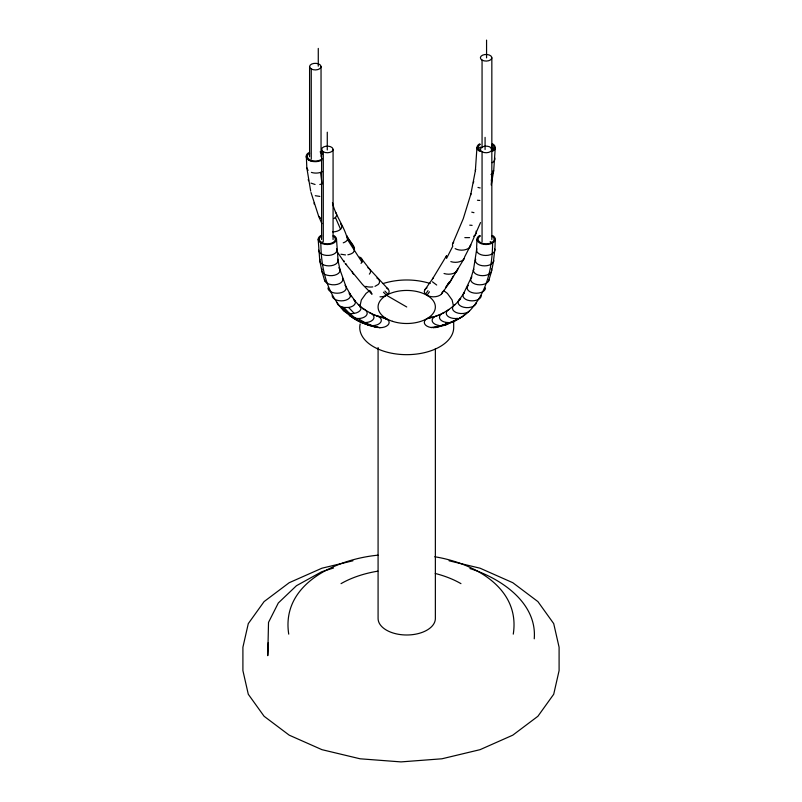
<?xml version="1.0" encoding="UTF-8"?>
<svg xmlns="http://www.w3.org/2000/svg" width="802" height="802" viewBox="0 0 802 802"><rect width="100%" height="100%" fill="white"/><g stroke="black" fill="none" stroke-linecap="round" stroke-linejoin="round"><path stroke-width="1.2" d="M476.949 147.568L475.365 170.746L470.654 195.127M476.949 239.237L476.548 250.174L473.391 270.384M495.275 147.568L493.691 170.746L491.225 185.061M494.884 250.174L495.275 239.237M268.259 642.602L267.758 655.675L268.52 622.382L278.314 602.984L296.459 585.711L321.732 571.746L333.532 568.006M475.676 259.216A9.163 5.293 0 0 0 479.947 265.161A9.163 5.293 0 0 0 491.004 264.319L493.38 261.953L494.563 251.547A9.163 5.293 0 0 0 494.563 248.81M491.285 180.64L492.468 173.392L493.691 170.746M492.789 173.001L493.18 170.585M491.726 270.384L493.691 260.58A9.163 5.293 0 0 1 493.38 261.953M343.246 242.816A9.163 5.293 0 0 0 347.517 239.597C344.9 227.126 335.226 215.678 332.449 202.675M359.757 306.976L361.351 299.948L366.043 293.412L370.053 290.394M446.253 257.041L446.564 255.668L432.428 279.076L424.609 290.164M442.624 291.537L441.391 294.184A9.163 5.293 0 0 1 426.975 295.276L425.521 294.184A9.163 5.293 0 0 1 426.975 287.798M473.391 182.826L473.711 181.452M491.415 184.189L491.415 181.452M470.964 193.753L463.265 218.685L452.769 243.507M488.679 280.9L491.415 271.758M455.145 248.62A9.163 5.293 0 0 0 469.561 247.527L480.528 222.565M446.564 258.404L452.769 246.244A9.163 5.293 0 0 1 453.691 242.234M463.265 294.194L470.964 278.164L473.711 269.021A9.163 5.293 0 0 0 482.563 275.677A9.163 5.293 0 0 0 491.415 269.021M464.268 258.404L450.143 281.813L441.391 294.184M453.12 276.249L450.143 281.813L447.767 284.189M455.115 273.111L457.12 269.963M425.521 294.184L427.997 290.675M426.975 295.276L429.451 291.768M445.471 287.507L449.742 281.452M361.03 263.397L361.953 262.124A9.163 5.293 0 0 0 359.577 257.011M469.561 247.527L470.794 244.881L464.579 257.041A9.163 5.293 0 0 1 450.834 261.622M494.563 251.547L492.197 253.913A9.163 5.293 0 0 1 481.13 254.755A9.163 5.293 0 0 1 476.859 248.81M457.471 318.665L456.559 319.938L463.355 315.908L464.268 314.635M458.353 300.991L464.178 292.92A9.163 5.293 0 0 0 469.751 300.68A9.163 5.293 0 0 0 481.28 295.567M439.937 326.143L435.827 327.517L431.085 327.517A9.163 5.293 0 0 1 426.975 318.665C440.128 316.118 452.188 308.93 460.729 298.615A9.163 5.293 0 0 0 463.696 307.246A9.163 5.293 0 0 0 476.368 302.364M433.461 327.697C448.398 323.898 463.997 319.276 473.681 306.103C487.907 288.459 492.478 265.151 492.588 242.976A9.163 5.293 0 0 0 492.588 235.497M333.963 218.555L335.416 217.462A9.163 5.293 0 0 0 335.416 212.169M491.004 174.485L492.468 173.392M386.474 287.798A9.163 5.293 0 0 1 387.927 294.184L386.474 295.276A9.163 5.293 0 0 1 379.988 296.83M473.681 236.269L475.145 235.166M449.22 322.995L445.872 324.93L435.827 327.517M461.902 317.001C451.967 321.903 442.223 326.454 431.085 327.517M308.86 160.139L312.94 161.533M311.407 172.39A9.163 5.293 0 0 0 320.569 172.39L322.474 171.548M374.985 286.354L378.343 284.409A9.163 5.293 0 0 0 376.89 278.023M426.975 318.665L431.356 317.171M455.105 321.041L443.656 325.462M441.06 325.853L447.767 324.088L445.601 322.845M319.818 184.49L322.023 183.959L320.569 172.39M383.236 283.487C398.474 278.815 414.975 278.815 430.213 283.487M352.93 560.788L321.953 568.197L289.211 582.703L264.089 601.6L248.289 623.615L242.906 647.244L242.906 670.622L248.289 694.251L264.089 716.266L289.211 735.163L321.953 749.669L360.078 758.792L401 761.9L441.922 758.792L480.047 749.669L512.789 735.163L537.911 716.266L553.711 694.251L559.094 670.622L559.094 647.244L553.711 623.615L537.911 601.6L512.789 582.703L480.047 568.197L449.07 560.788M469.581 237.633L464.829 237.633M354.183 299.717A9.163 5.293 0 0 1 348.619 307.467L343.868 307.467L339.767 306.103C325.542 288.459 320.97 265.151 320.86 242.976A9.163 5.293 0 0 1 320.86 235.497M353.522 299.467L358.304 304.529A9.163 5.293 0 0 1 354.193 313.382C348.148 314.705 342.955 311.006 339.767 306.103A9.163 5.293 0 0 1 337.081 302.364M377.993 555.174C336.579 559.114 280.87 583.655 288.73 634.141M319.858 196.42L315.276 195.708M469.751 225.172L472.117 225.352M345.492 254.936L340.91 254.224M349.181 314.635A9.163 5.293 0 0 0 350.093 315.908L353.451 317.843L358.033 318.554L364.83 322.584L372.168 325.642L379.988 327.697A9.163 5.293 0 0 0 387.927 319.757L384.579 317.823L376.75 315.767A9.163 5.293 0 0 0 374.534 315.236M342.654 308.269A9.163 5.293 0 0 0 345.341 312.008C351.126 316.399 357.111 322.394 364.83 322.584A9.163 5.293 0 0 0 373.682 318.665A9.163 5.293 0 0 0 369.411 312.71M350.093 315.908C359.095 321.782 369.171 326.655 379.988 327.697M471.756 212.149L473.962 212.67M315.076 184.49L310.965 183.117M434.764 556.758C473.691 563.084 520.558 587.716 513.27 634.141M386.474 318.665C376.018 316.579 366.193 311.717 358.304 304.529M385.451 319.106L387.927 319.757M355.978 318.665C359.707 323.557 366.935 323.988 372.389 325.853M377.622 327.517L365.682 324.088M469.932 568.548C500.578 578.172 537.22 602.543 534.242 638.813M357.943 320.379L363.176 322.564M362.454 322.404L369.792 325.462L372.168 325.642A9.163 5.293 0 0 0 380.629 322.374A9.163 5.293 0 0 0 378.644 316.61L376.75 315.767M320.088 151.889L321.983 152.731M436.699 285.031L432.428 281.813M373.511 326.143L375.406 326.985M490.162 241.572L492.588 242.976A9.163 5.293 0 0 1 479.626 242.976A9.163 5.293 0 0 1 479.626 235.497L480.438 235.958A8.02 4.632 0 0 0 480.438 242.515A8.02 4.632 0 0 0 491.776 242.515A8.02 4.632 0 0 0 491.776 235.958M406.724 306.976L386.474 295.276L383.436 292.189M443.396 290.394L447.406 293.412L452.097 299.948L453.431 305.803M321 218.555L318.625 216.179L311.006 192.5M346.614 264.49L345.161 263.397L362.464 284.409L372.058 294.184A9.163 5.293 0 0 1 370.825 291.537M355.657 318.374L349.451 313.382L343.868 307.467M387.927 288.89L369.361 268.84L361.03 258.104M384.89 291.086L387.927 294.184M348.619 307.467L354.193 313.382M341.662 306.945L347.246 312.85M355.096 300.991L349.271 292.92A9.163 5.293 0 0 1 343.697 300.68A9.163 5.293 0 0 1 332.168 295.567M349.211 293.763L351.316 296.68M308.048 170.445L306.825 167.798L306.344 156.47M354.344 248.269L346.594 235.587C348.038 240.821 357.682 246.565 353.431 252.289A9.163 5.293 0 0 1 347.868 254.755M361.953 262.124L347.517 239.597M336.639 251.006L344.248 262.124L343.928 260.75M350.183 294.194L345.963 286.575L339.737 269.021M335.416 217.462L340.579 229.242M318.625 216.179L321.913 223.678M322.033 271.758L324.77 280.9M314.043 202.966L314.354 204.33M306.825 167.798L310.685 191.127M340.058 270.384L338.083 260.58L336.499 239.237M321.722 270.384L319.757 260.58L318.173 239.237M491.837 57.774L491.837 239.537M486.563 40.1L486.563 57.874M485.08 137.373L485.08 149.533M482.062 60.11A5.724 3.308 0 0 0 491.646 58.626A5.724 3.308 0 0 0 484.629 54.576A5.724 3.308 0 0 0 482.062 60.11L482.062 147.708M482.062 151.779A5.724 3.308 0 0 0 491.646 150.295A5.724 3.308 0 0 0 484.629 146.245A5.724 3.308 0 0 0 482.062 151.779L482.062 241.883M453.691 321.492L453.691 327.547A46.967 27.118 0 0 1 403.657 354.604A46.967 27.118 0 0 1 360.158 324.008M435.366 348.77L435.366 618.452A28.641 16.531 0 0 1 406.724 634.994A28.641 16.531 0 0 1 378.083 618.452L378.083 347.527M333.071 149.443L333.071 239.537M327.276 132.19L327.276 149.954M323.286 151.779A5.724 3.308 0 0 0 332.87 150.295A5.724 3.308 0 0 0 325.853 146.245A5.724 3.308 0 0 0 323.286 151.779L323.286 241.572L320.86 242.976A9.163 5.293 0 0 0 333.822 242.976A9.163 5.293 0 0 0 333.822 235.497L333.01 235.958A8.02 4.632 0 0 1 333.01 242.515A8.02 4.632 0 0 1 321.672 242.515A8.02 4.632 0 0 1 321.672 235.958M321.612 149.443L321.612 239.537M321.041 66.626L321.041 156.721M318.274 48.401L318.274 66.175M311.256 68.962A5.724 3.308 0 0 0 320.84 67.478A5.724 3.308 0 0 0 313.823 63.428A5.724 3.308 0 0 0 311.256 68.962L311.256 159.067M309.582 66.626L309.582 156.721M338.825 267.748A9.163 5.293 0 0 1 332.088 275.637A9.163 5.293 0 0 1 322.033 269.021M337.772 259.216A9.163 5.293 0 0 1 328.92 265.873A9.163 5.293 0 0 1 320.068 259.216M476.057 231.156A9.163 5.293 0 0 1 476.057 233.893M469.561 310.915A9.163 5.293 0 0 1 456.047 312.469A9.163 5.293 0 0 1 455.145 304.529M480.578 151.237A5.724 3.308 0 0 1 480.578 149.523M491.075 148.721A5.724 3.308 0 0 1 491.646 151.237M342.484 278.164A9.163 5.293 0 0 1 334.825 284.77A9.163 5.293 0 0 1 324.459 279.527M336.589 248.81A9.163 5.293 0 0 1 328.93 255.417A9.163 5.293 0 0 1 318.574 250.174M438.915 325.462A9.163 5.293 0 0 1 432.118 320.349A9.163 5.293 0 0 1 438.915 315.236M448.619 322.584A9.163 5.293 0 0 1 439.767 318.665A9.163 5.293 0 0 1 444.037 312.71M382.364 317.291A9.163 5.293 0 0 1 384.579 317.823M491.776 150.846A8.02 4.632 0 0 0 491.776 144.3L491.776 147.107A8.02 4.632 0 0 1 493.862 149.182M480.438 150.846A8.02 4.632 0 0 1 480.438 144.3M362.614 308.68A9.163 5.293 0 0 1 366.885 314.635A9.163 5.293 0 0 1 358.033 318.554M494.563 157.593A9.163 5.293 0 0 1 492.197 162.706M479.827 200.42A9.163 5.293 0 0 1 477.451 200.239M457.782 268.921A9.163 5.293 0 0 1 444.037 273.502M480.187 187.939A9.163 5.293 0 0 1 477.972 187.407M432.428 279.076A9.163 5.293 0 0 1 433.351 277.803M475.365 170.746A9.163 5.293 0 0 1 475.676 169.372M492.588 143.829A9.163 5.293 0 0 1 492.588 151.307M479.626 151.307A9.163 5.293 0 0 1 479.626 143.829M345.05 285.291A9.163 5.293 0 0 1 339.487 293.051A9.163 5.293 0 0 1 327.948 287.938M341.05 583.635A84.771 48.942 0 0 1 377.812 571.164M435.255 573.47A84.771 48.942 0 0 1 460.95 583.635M428.87 317.823A9.163 5.293 0 0 1 433.461 317.111M488.989 279.527A9.163 5.293 0 0 1 477.451 284.64A9.163 5.293 0 0 1 471.887 276.88M485.501 287.938A9.163 5.293 0 0 1 473.962 293.051A9.163 5.293 0 0 1 468.398 285.291M457.792 318.374A9.163 5.293 0 0 1 447.476 315.908A9.163 5.293 0 0 1 448.94 309.522M478.363 149.182A8.02 4.632 0 0 1 480.438 147.107M321.752 160.129A9.133 5.273 0 0 1 311.798 161.272A9.133 5.273 0 0 1 306.163 156.4L306.454 155.047A9.133 5.273 0 0 1 308.84 152.671M367.897 267.738A9.163 5.293 0 0 1 369.361 274.134M353.481 274.134A9.163 5.293 0 0 1 352.258 271.487M372.78 286.875A9.163 5.293 0 0 1 365.822 286.354M340.579 223.948A9.163 5.293 0 0 1 332.64 231.888M308.59 180.751A9.163 5.293 0 0 1 308.279 179.377M322.254 158.736A8.02 4.632 0 0 1 310.424 160.089A8.02 4.632 0 0 1 309.642 153.142M320.98 153.142A8.02 4.632 0 0 1 322.254 154.104M392.409 321.291A28.641 16.531 0 0 0 435.366 306.976A28.641 16.531 0 0 0 392.409 292.65A28.641 16.531 0 0 0 392.409 321.291"/></g></svg>
